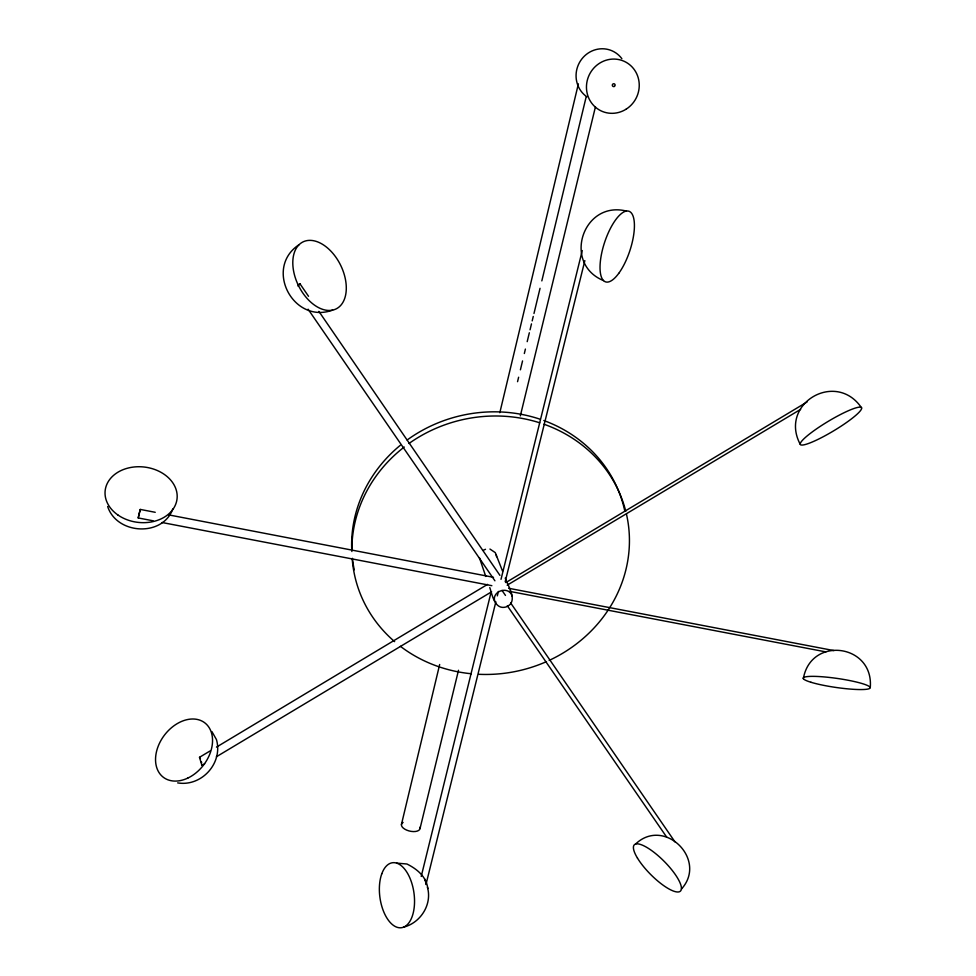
<?xml version="1.0" encoding="UTF-8"?>
<svg xmlns="http://www.w3.org/2000/svg" width="976" height="976" viewBox="0 0 976 976"><rect width="100%" height="100%" fill="white"/><g stroke="black" fill="none" stroke-linecap="round" stroke-linejoin="round"><path stroke-width="1.46" d="M209.95 751.032L199.519 757.291L201.898 765.404L202.008 764.525M153.147 520.806L138.226 517.951L139.336 512.949L140.263 509.423L155.233 512.302M140.288 509.472L138.226 517.951M401.441 824.464L439.664 664.497M499.822 412.689L578.378 83.863M517.548 381.677L518.622 377.224M520.403 369.819L522.55 360.925M524.332 353.519L525.405 349.066M527.186 341.661L529.334 332.767M530.053 329.803L531.481 323.873M532.188 320.909L533.262 316.456M533.982 313.491L540.045 288.298M541.826 280.893L586.112 97.1M420.034 828.539L458.5 670.28M520.33 415.886L595.458 106.774M421.229 876.436L491.135 591.993M501.017 579.329L582.269 250.564M425.963 884.537L495.857 601.802M497.321 595.872L498.419 591.432M505.19 581.72L584.856 260.616M298.4 284.833L299.913 283.735L297.985 286.029M803.37 678.576C810.836 635.681 873.935 643.977 870.275 687.507M172.801 508.972C162.602 537.239 116.742 534.616 107.665 506.507M681.419 889.063C708.051 859.856 664.375 816.485 635.547 844.069M299.059 244.695C263.654 267.924 293.203 324.593 332.584 310.124A37.381 23.412 63.6 0 0 333.243 253.784A37.381 23.412 63.6 0 0 292.8 262.312A37.381 23.412 63.6 0 0 332.584 310.124M216.465 747.116L487.549 584.38M505.849 582.562L807.079 401.978M202.02 765.379L204.631 763.818M216.367 756.778L491.623 591.785M507.166 585.185L800.625 409.347M483.449 550.232L485.499 549.293M403.6 927.163C420.644 922.845 432.405 904.313 427.415 887.196M199.519 757.291L200.422 758.767M177.669 782.898C201.556 786.9 223.211 763.183 216.452 739.576L211.89 731.561M396.585 863.113L406.943 864.004C417.081 869.079 426.268 876.521 427.842 888.526M626.458 211.084C583.026 200.117 562.066 263.532 603.485 280.588M168.714 514.889L493.527 577.316M508.642 588.272L833.894 650.589M162.101 522.526L491.855 585.685M509.399 591.322L825.903 651.895M489.94 549.049L495.271 552.623L502.567 571.167M861.601 407.919A35.697 5.466 -31 0 0 814.387 430.379A35.697 5.466 -31 0 0 816.778 439.969A35.697 5.466 -31 0 0 861.601 407.919C835.956 369.806 778.519 403.857 800.308 444.446M502.018 590.419L505.47 595.421M510.631 602.924L674.977 841.898M308.099 309.197L494.917 580.793M507.325 605.779L666.779 837.237M299.913 283.735L308.538 296.301M318.884 311.381L499.919 575.364M489.781 587.589C492.282 594.896 494.673 610.183 506.032 606.974C519.073 601.972 507.996 586.1 505.226 578.085M512.119 596.068C508.972 585.393 491.294 590.931 494.808 601.497M485.767 576.45L479.387 557.638M424.633 878.973L426.341 884.097M201.398 761.78L201.666 762.817M496.198 554.575L496.552 556.698M626.458 514.12A139.324 128.661 -13.2 0 1 549.159 660.41M546.511 661.618A139.324 128.661 -13.2 0 1 478.948 674.306M471.347 673.757A139.324 128.661 -13.2 0 1 400.428 646.332M394.633 641.635A139.324 128.661 -13.2 0 1 352.214 558.919M351.872 551.501A139.324 128.661 -13.2 0 1 404.247 447.008M408.993 443.482A139.324 128.661 -13.2 0 1 539.691 422.791M543.925 424.206A139.324 128.661 -13.2 0 1 625.762 511.265M354.264 569.813A138.421 127.966 -13.2 0 1 352.385 558.309M351.714 549.488A138.421 127.966 -13.2 0 1 400.233 445.349M407.163 439.993A138.421 127.966 -13.2 0 1 539.557 419.033M543.803 420.51A138.421 127.966 -13.2 0 1 624.677 510.521M419.9 827.27A9.516 4.697 13.3 0 1 408.761 830.857A9.516 4.697 13.3 0 1 403.088 822.426M586.93 96.844A26.34 25.23 -66.6 0 1 583.233 57.303A26.34 25.23 -66.6 0 1 621.871 58.694M614.27 86.461A1.452 1.391 -64.6 0 0 614.563 83.985A1.452 1.391 -64.6 0 0 612.33 85.046A1.452 1.391 -64.6 0 0 614.27 86.461M626.263 109.092A27.352 26.181 -64.5 0 0 625.836 62.135A27.352 26.181 -64.5 0 0 586.454 87.376A27.352 26.181 -64.5 0 0 626.263 109.092M187.819 778.079A34.221 24.632 -52.8 0 0 206.619 724.448A34.221 24.632 -52.8 0 0 157.685 747.592A34.221 24.632 -52.8 0 0 187.819 778.079M637.462 858.099A32.684 9.418 45.1 0 0 679.003 891.857A32.684 9.418 45.1 0 0 655.848 853.793A32.684 9.418 45.1 0 0 637.462 858.099M810.958 682.261A33.843 4.551 8.2 0 0 868.189 688.983A33.843 4.551 8.2 0 0 831.235 677.649A33.843 4.551 8.2 0 0 810.958 682.261M117.901 514.986A36.173 27.84 6.6 0 0 176.632 501.237A36.173 27.84 6.6 0 0 128.783 467.882A36.173 27.84 6.6 0 0 117.901 514.986M618.723 273.378A37.198 13.298 -71.7 0 0 631.326 212.939A37.198 13.298 -71.7 0 0 601.631 253.382A37.198 13.298 -71.7 0 0 618.723 273.378M381.775 873.825A32.794 17.165 82.1 0 0 396.842 927.2A32.794 17.165 82.1 0 0 412.25 884.695A32.794 17.165 82.1 0 0 381.775 873.825"/></g></svg>
